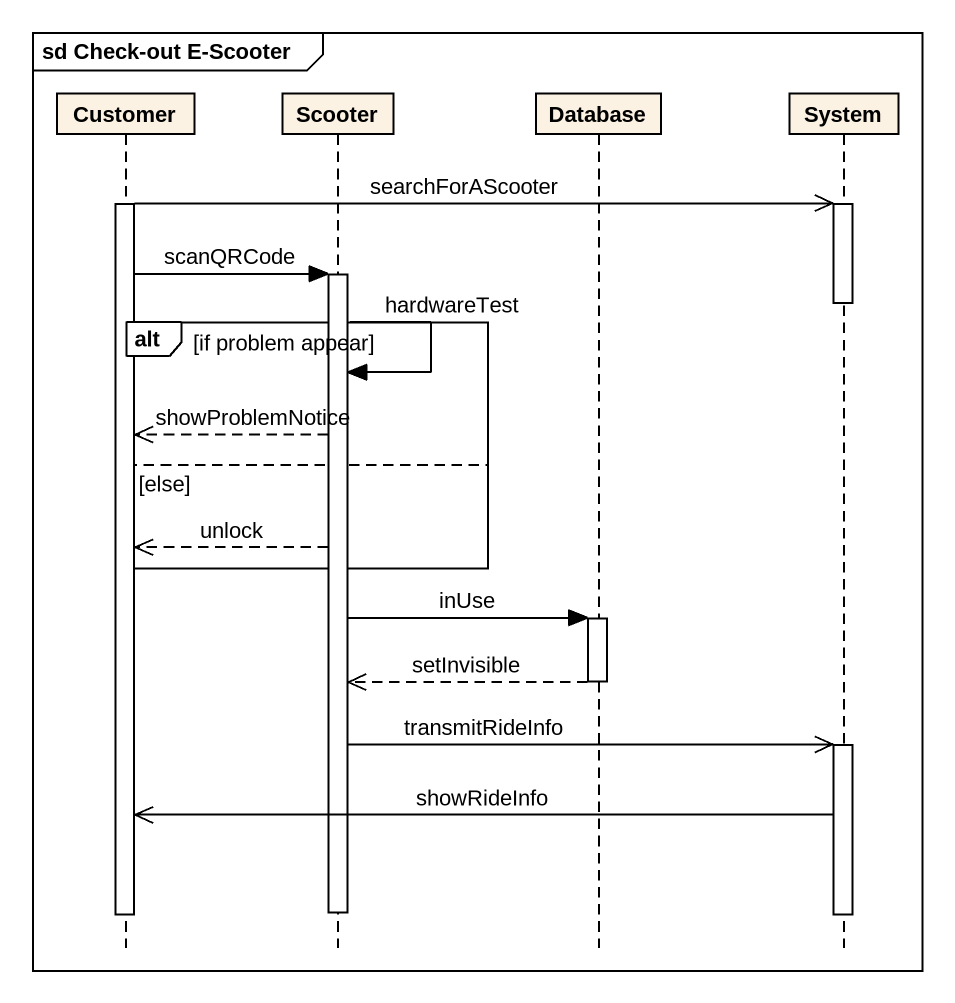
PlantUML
@startuml
mainframe sd Check-out E-Scooter
hide footbox
participant Customer
participant Scooter
participant "Database" as Database_
participant System

activate Customer
Customer ->> System : searchForAScooter
activate System
Customer -> Scooter : scanQRCode
activate Scooter
deactivate System
alt if problem appear
  Scooter -> Scooter : hardwareTest
  Scooter -->> Customer : showProblemNotice
else else
  Scooter -->> Customer : unlock
end
Scooter -> Database_ : inUse
activate Database_
Database_ -->> Scooter : setInvisible
deactivate Database_
Scooter ->> System : transmitRideInfo
activate System
System ->> Customer : showRideInfo
deactivate Scooter
deactivate Customer
deactivate System
@enduml
